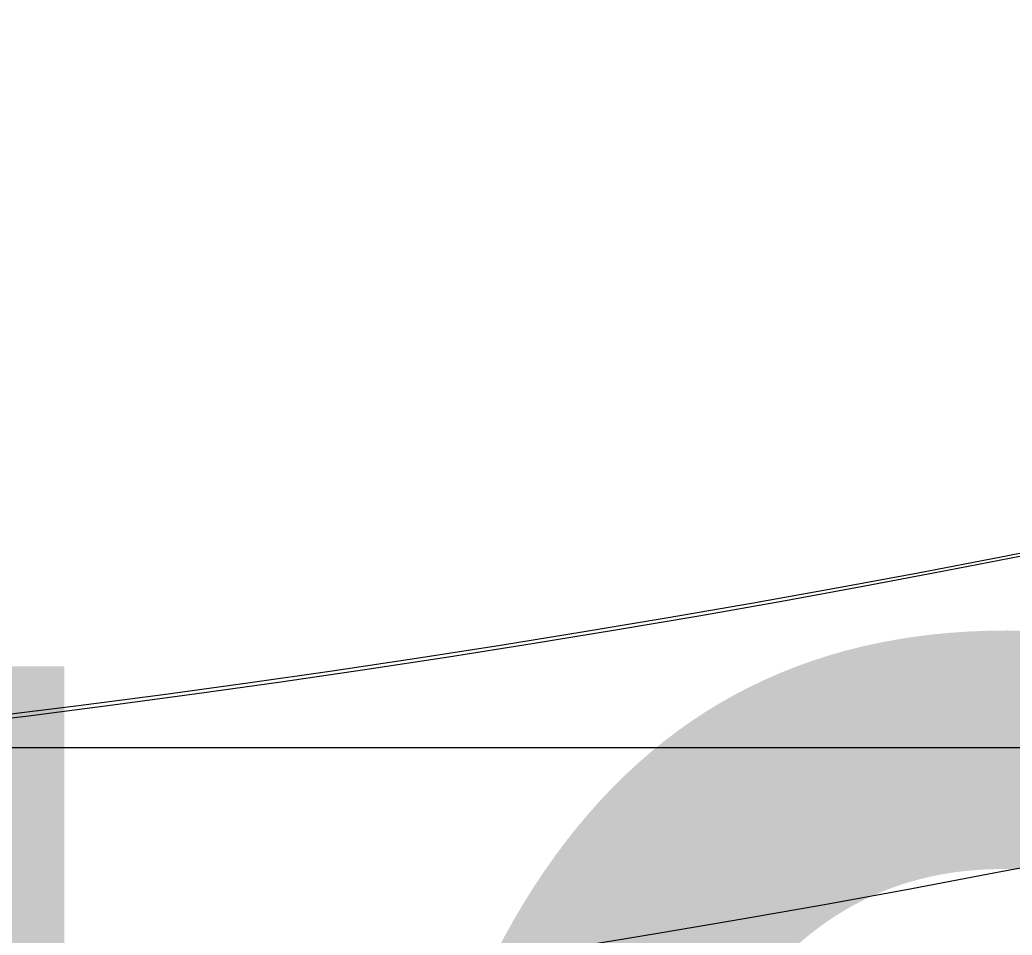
# Model space of a CAD drawing. Header units: millimetres. Extents: x 0 to 9483559, y -180456 to 305735.
# Drawn here: x 457840 to 458459, y 27562 to 28133 of the extents above; entities that cross this region are included whole.
import ezdxf
from ezdxf.enums import TextEntityAlignment as Align

# ---------------------------------------------------------------- set-up
doc = ezdxf.new("R2018")
doc.units = ezdxf.units.MM
doc.linetypes.add('CENTER', pattern=[2, 1.25, -0.25, 0.25, -0.25])
for name, color, linetype, lineweight in [('АР_Маркер экспликации', 239, 'Continuous', 13), ('АР_Номер помещения', 250, 'Continuous', 9), ('АР_Оси', 7, 'Continuous', 25), ('АР_Подоконники', 163, 'Continuous', 9), ('АР_Сущ Несущая стена', 250, 'Continuous', 50)]:
    doc.layers.add(name, color=color, linetype=linetype, lineweight=lineweight)
doc.layers.add('АР_Названия помещений', color=124, linetype='Continuous', lineweight=5, plot=False)
doc.layers.add('АР_Помещения_площадь', color=19, linetype='Continuous', lineweight=9, plot=False)
doc.styles.add('ISOCPEUR', font='', dxfattribs={"height": 250})
doc.styles.get("Standard").update_dxf_attribs({"font": 'GOST.TTF'})
doc.styles.get('ISOCPEUR').set_extended_font_data('ISOCPEUR', italic=True)

# ---------------------------------------------------------------- blocks, each defined once
blk = doc.blocks.new('*U333')
at = {"color": 7, "style": 'ISOCPEUR', "width": 0.7, "flags": 1}
blk.add_attdef('КАТЕГОРИЯ', (-499.17, -2092.19), '', height=250, dxfattribs=at)
at = {"layer": 'АР_Номер помещения', "color": 7, "style": 'ISOCPEUR', "width": 0.7}
blk.add_attdef('НОМЕР_ПОМЕЩЕНИЯ', text='', height=300, dxfattribs=at).set_placement((-13874.5, 6637.55), align=Align.MIDDLE_CENTER)
at = {"layer": 'АР_Помещения_площадь', "color": 7, "lineweight": 30, "width": 0.7, "flags": 104}
blk.add_attdef('ИМЯ_ПОМЕЩЕНИЯ', text='', height=100, dxfattribs=at).set_placement((157.63, 1217.14), align=Align.MIDDLE_CENTER)
at = {"layer": 'АР_Помещения_площадь', "color": 7, "style": 'ISOCPEUR', "width": 0.7}
blk.add_attdef('ПЛОЩАДЬ_ПОМЕЩЕНИЯ', text='', height=200, dxfattribs=at).set_placement((-12654.58, 407.67), align=Align.MIDDLE_RIGHT)
blk = doc.blocks.new('*U327')
at = {"color": 7, "style": 'ISOCPEUR', "width": 0.7, "flags": 1}
blk.add_attdef('КАТЕГОРИЯ', (-499.17, -2092.19), '', height=250, dxfattribs=at)
at = {"layer": 'АР_Номер помещения', "color": 7, "style": 'ISOCPEUR', "width": 0.7}
blk.add_attdef('НОМЕР_ПОМЕЩЕНИЯ', text='', height=300, dxfattribs=at).set_placement((-17424.9, 1870.77), align=Align.MIDDLE_CENTER)
at = {"layer": 'АР_Помещения_площадь', "color": 7, "lineweight": 30, "width": 0.7, "flags": 104}
blk.add_attdef('ИМЯ_ПОМЕЩЕНИЯ', text='', height=100, dxfattribs=at).set_placement((157.63, 1217.14), align=Align.MIDDLE_CENTER)
at = {"layer": 'АР_Помещения_площадь', "color": 7, "style": 'ISOCPEUR', "width": 0.7}
blk.add_attdef('ПЛОЩАДЬ_ПОМЕЩЕНИЯ', text='', height=200, dxfattribs=at).set_placement((-12452.81, 399.36), align=Align.MIDDLE_RIGHT)

msp = doc.modelspace()

# ---------------------------------------------------------------- linework, layer by layer
at = {"layer": 'АР_Оси', "linetype": 'CENTER', "lineweight": 9, "ltscale": 1000}
msp.add_line((429475.23, 27679.16), (512653.63, 27679.16), dxfattribs=at)
at = {"layer": 'АР_Подоконники', "lineweight": 9, "ltscale": 100}
for centre, radius, start, end in [((456737.44, 36557.04), 8924.05, 271.108834, 356.403957), ((456727.08, 36569.4), 8940.17, 271.691254, 356.329081)]:
    msp.add_arc(centre, radius, start, end, dxfattribs=at)
at = {"layer": 'АР_Сущ Несущая стена', "lineweight": 9, "ltscale": 100}
for centre, radius, start, end in [((456718.82, 36581.06), 9144.28, 272.820638, 356.288731), ((456726.48, 36563.07), 9778.65, 272.592548, 356.635391)]:
    msp.add_arc(centre, radius, start, end, dxfattribs=at)

# ---------------------------------------------------------------- block references
at = {"layer": 'АР_Маркер экспликации', "lineweight": 9}
ref = msp.add_blockref('*U333', (453732.88, 27950.88), dxfattribs=at)
lines = msp.add_mtext('\\W0.8000;Кабинет материальной технологии тип 2', dxfattribs={"layer": 'АР_Названия помещений', "insert": (439898.63, 32758.63), "char_height": 4891.9555, "width": 926.94, "attachment_point": 1})
ref.add_attrib('ИМЯ_ПОМЕЩЕНИЯ', '', (439898.63, 32758.63), dxfattribs={"flags": 104}).embed_mtext(lines)
ref = msp.add_blockref('*U327', (465688.38, 27526.31), dxfattribs=at)
lines = msp.add_mtext('\\W0.8000;Артистическая', dxfattribs={"layer": 'АР_Названия помещений', "insert": (450770.14, 28095.65), "char_height": 1576.7822, "width": 926.94, "attachment_point": 1})
ref.add_attrib('ИМЯ_ПОМЕЩЕНИЯ', '', (450770.14, 28095.65), dxfattribs={"flags": 104}).embed_mtext(lines)

doc.saveas('drawing.dxf')
